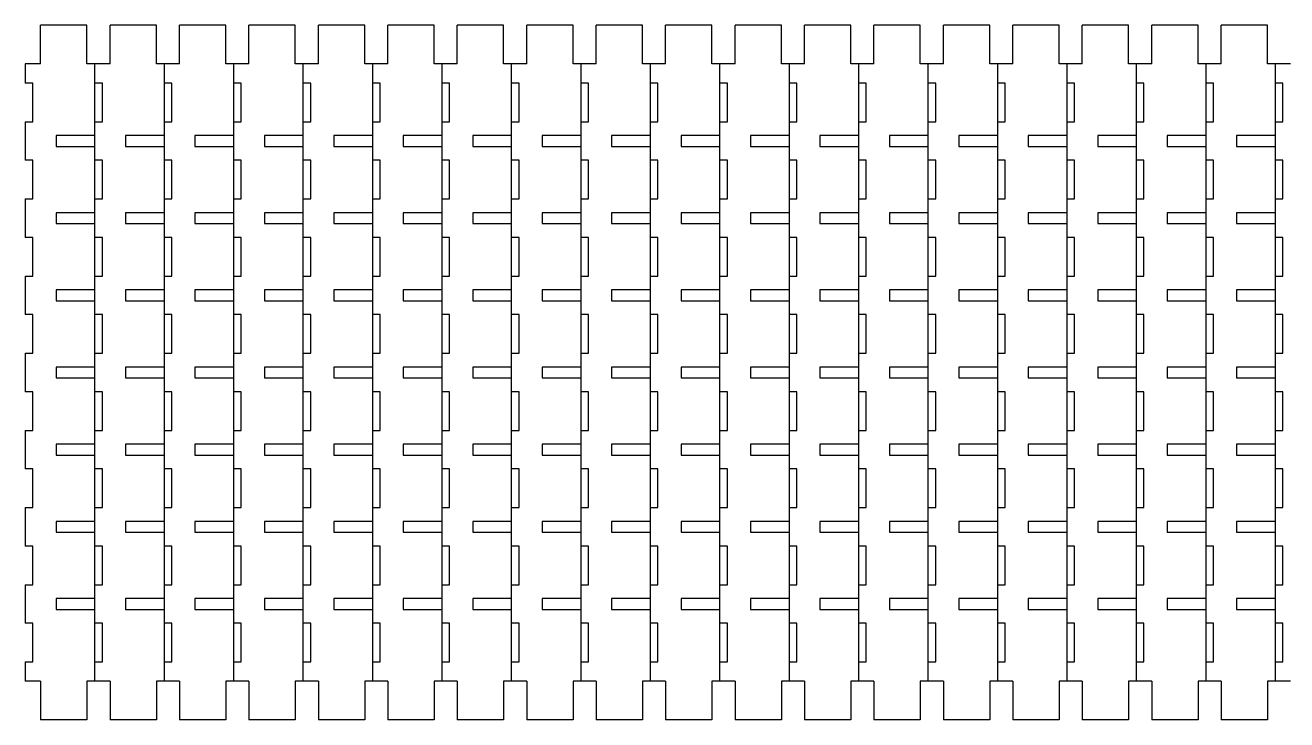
# Model space of a CAD drawing. Header units: millimetres. Extents: x 131 to 461, y 86 to 340.
# Drawn here: x 133.9 to 297.4, y 250.5 to 340.5 of the extents above; entities that cross this region are included whole.
import ezdxf

# ---------------------------------------------------------------- set-up
doc = ezdxf.new("R2010")
doc.units = ezdxf.units.MM

msp = doc.modelspace()

# ---------------------------------------------------------------- linework, layer by layer
at = {"color": 7, "linetype": 'Continuous', "lineweight": 25}
for p, q in [((135.88, 335.47), (135.88, 340.47)), ((141.88, 340.47), (135.88, 340.47)), ((141.88, 335.47), (141.88, 340.47)), ((144.88, 335.47), (144.88, 340.47)), ((150.88, 340.47), (144.88, 340.47)), ((150.88, 335.47), (150.88, 340.47)), ((153.88, 335.47), (153.88, 340.47)), ((159.88, 340.47), (153.88, 340.47)), ((159.88, 335.47), (159.88, 340.47)), ((162.88, 335.47), (162.88, 340.47)), ((168.88, 340.47), (162.88, 340.47)), ((168.88, 335.47), (168.88, 340.47)), ((171.88, 335.47), (171.88, 340.47)), ((177.88, 340.47), (171.88, 340.47)), ((177.88, 335.47), (177.88, 340.47)), ((180.88, 335.47), (180.88, 340.47)), ((186.88, 340.47), (180.88, 340.47)), ((186.88, 335.47), (186.88, 340.47)), ((189.88, 335.47), (189.88, 340.47)), ((195.88, 340.47), (189.88, 340.47)), ((195.88, 335.47), (195.88, 340.47)), ((198.88, 335.47), (198.88, 340.47)), ((204.88, 340.47), (198.88, 340.47)), ((204.88, 335.47), (204.88, 340.47)), ((207.88, 335.47), (207.88, 340.47)), ((213.88, 340.47), (207.88, 340.47)), ((213.88, 335.47), (213.88, 340.47)), ((216.88, 335.47), (216.88, 340.47)), ((222.88, 340.47), (216.88, 340.47)), ((222.88, 335.47), (222.88, 340.47)), ((225.88, 335.47), (225.88, 340.47)), ((231.88, 340.47), (225.88, 340.47)), ((231.88, 335.47), (231.88, 340.47)), ((234.88, 335.47), (234.88, 340.47)), ((240.88, 340.47), (234.88, 340.47)), ((240.88, 335.47), (240.88, 340.47)), ((243.88, 335.47), (243.88, 340.47)), ((249.88, 340.47), (243.88, 340.47)), ((249.88, 335.47), (249.88, 340.47)), ((252.88, 335.47), (252.88, 340.47)), ((258.88, 340.47), (252.88, 340.47)), ((258.88, 335.47), (258.88, 340.47)), ((261.88, 335.47), (261.88, 340.47)), ((267.88, 340.47), (261.88, 340.47)), ((267.88, 335.47), (267.88, 340.47)), ((270.88, 335.47), (270.88, 340.47)), ((276.88, 340.47), (270.88, 340.47)), ((276.88, 335.47), (276.88, 340.47)), ((279.88, 335.47), (279.88, 340.47)), ((285.88, 340.47), (279.88, 340.47)), ((285.88, 335.47), (285.88, 340.47)), ((288.88, 335.47), (288.88, 340.47)), ((294.88, 340.47), (288.88, 340.47)), ((294.88, 335.47), (294.88, 340.47)), ((135.88, 335.47), (133.88, 335.47)), ((133.88, 335.47), (133.88, 332.97)), ((142.88, 335.47), (141.88, 335.47)), ((142.88, 335.47), (142.88, 326.17)), ((144.88, 335.47), (142.88, 335.47)), ((142.88, 335.47), (142.88, 332.97)), ((151.88, 335.47), (150.88, 335.47)), ((153.88, 335.47), (151.88, 335.47)), ((151.88, 335.47), (151.88, 332.97)), ((151.88, 335.47), (151.88, 326.17)), ((160.88, 335.47), (159.88, 335.47)), ((162.88, 335.47), (160.88, 335.47)), ((160.88, 335.47), (160.88, 332.97)), ((160.88, 335.47), (160.88, 326.17)), ((169.88, 335.47), (168.88, 335.47)), ((169.88, 335.47), (169.88, 326.17)), ((171.88, 335.47), (169.88, 335.47)), ((169.88, 335.47), (169.88, 332.97)), ((178.88, 335.47), (177.88, 335.47)), ((180.88, 335.47), (178.88, 335.47)), ((178.88, 335.47), (178.88, 332.97)), ((178.88, 335.47), (178.88, 326.17)), ((187.88, 335.47), (186.88, 335.47)), ((187.88, 335.47), (187.88, 326.17)), ((189.88, 335.47), (187.88, 335.47)), ((187.88, 335.47), (187.88, 332.97)), ((196.88, 335.47), (195.88, 335.47)), ((198.88, 335.47), (196.88, 335.47)), ((196.88, 335.47), (196.88, 332.97)), ((196.88, 335.47), (196.88, 326.17)), ((205.88, 335.47), (204.88, 335.47)), ((205.88, 335.47), (205.88, 326.17)), ((207.88, 335.47), (205.88, 335.47)), ((205.88, 335.47), (205.88, 332.97)), ((214.88, 335.47), (213.88, 335.47)), ((216.88, 335.47), (214.88, 335.47)), ((214.88, 335.47), (214.88, 332.97)), ((214.88, 335.47), (214.88, 326.17)), ((223.88, 335.47), (222.88, 335.47)), ((225.88, 335.47), (223.88, 335.47)), ((223.88, 335.47), (223.88, 332.97)), ((223.88, 335.47), (223.88, 326.17)), ((232.88, 335.47), (231.88, 335.47)), ((234.88, 335.47), (232.88, 335.47)), ((232.88, 335.47), (232.88, 332.97)), ((232.88, 335.47), (232.88, 326.17)), ((241.88, 335.47), (240.88, 335.47)), ((241.88, 335.47), (241.88, 326.17)), ((243.88, 335.47), (241.88, 335.47)), ((241.88, 335.47), (241.88, 332.97)), ((250.88, 335.47), (249.88, 335.47)), ((250.88, 335.47), (250.88, 326.17)), ((252.88, 335.47), (250.88, 335.47)), ((250.88, 335.47), (250.88, 332.97)), ((259.88, 335.47), (258.88, 335.47)), ((259.88, 335.47), (259.88, 326.17)), ((261.88, 335.47), (259.88, 335.47)), ((259.88, 335.47), (259.88, 332.97)), ((268.88, 335.47), (267.88, 335.47)), ((270.88, 335.47), (268.88, 335.47)), ((268.88, 335.47), (268.88, 332.97)), ((268.88, 335.47), (268.88, 326.17)), ((277.88, 335.47), (276.88, 335.47)), ((277.88, 335.47), (277.88, 326.17)), ((279.88, 335.47), (277.88, 335.47)), ((277.88, 335.47), (277.88, 332.97)), ((286.88, 335.47), (285.88, 335.47)), ((286.88, 335.47), (286.88, 326.17)), ((288.88, 335.47), (286.88, 335.47)), ((286.88, 335.47), (286.88, 332.97)), ((295.88, 335.47), (294.88, 335.47)), ((297.88, 335.47), (295.88, 335.47)), ((295.88, 335.47), (295.88, 332.97)), ((295.88, 335.47), (295.88, 326.17)), ((134.88, 332.97), (133.88, 332.97)), ((134.88, 327.97), (134.88, 332.97)), ((143.88, 332.97), (142.88, 332.97)), ((143.88, 327.97), (143.88, 332.97)), ((152.88, 332.97), (151.88, 332.97)), ((152.88, 327.97), (152.88, 332.97)), ((161.88, 332.97), (160.88, 332.97)), ((161.88, 327.97), (161.88, 332.97)), ((170.88, 332.97), (169.88, 332.97)), ((170.88, 327.97), (170.88, 332.97)), ((179.88, 332.97), (178.88, 332.97)), ((179.88, 327.97), (179.88, 332.97)), ((188.88, 332.97), (187.88, 332.97)), ((188.88, 327.97), (188.88, 332.97)), ((197.88, 332.97), (196.88, 332.97)), ((197.88, 327.97), (197.88, 332.97)), ((206.88, 332.97), (205.88, 332.97)), ((206.88, 327.97), (206.88, 332.97)), ((215.88, 332.97), (214.88, 332.97)), ((215.88, 327.97), (215.88, 332.97)), ((224.88, 332.97), (223.88, 332.97)), ((224.88, 327.97), (224.88, 332.97)), ((233.88, 332.97), (232.88, 332.97)), ((233.88, 327.97), (233.88, 332.97)), ((242.88, 332.97), (241.88, 332.97)), ((242.88, 327.97), (242.88, 332.97)), ((251.88, 332.97), (250.88, 332.97)), ((251.88, 327.97), (251.88, 332.97)), ((260.88, 332.97), (259.88, 332.97)), ((260.88, 327.97), (260.88, 332.97)), ((269.88, 332.97), (268.88, 332.97)), ((269.88, 327.97), (269.88, 332.97)), ((278.88, 332.97), (277.88, 332.97)), ((278.88, 327.97), (278.88, 332.97)), ((287.88, 332.97), (286.88, 332.97)), ((287.88, 327.97), (287.88, 332.97)), ((296.88, 332.97), (295.88, 332.97)), ((296.88, 327.97), (296.88, 332.97)), ((133.88, 327.97), (134.88, 327.97)), ((133.88, 327.97), (133.88, 322.97)), ((142.88, 327.97), (143.88, 327.97)), ((142.88, 327.97), (142.88, 322.97)), ((151.88, 327.97), (152.88, 327.97)), ((151.88, 327.97), (151.88, 322.97)), ((160.88, 327.97), (161.88, 327.97)), ((160.88, 327.97), (160.88, 322.97)), ((169.88, 327.97), (170.88, 327.97)), ((169.88, 327.97), (169.88, 322.97)), ((178.88, 327.97), (179.88, 327.97)), ((178.88, 327.97), (178.88, 322.97)), ((187.88, 327.97), (188.88, 327.97)), ((187.88, 327.97), (187.88, 322.97)), ((196.88, 327.97), (197.88, 327.97)), ((196.88, 327.97), (196.88, 322.97)), ((205.88, 327.97), (206.88, 327.97)), ((205.88, 327.97), (205.88, 322.97)), ((214.88, 327.97), (215.88, 327.97)), ((214.88, 327.97), (214.88, 322.97)), ((223.88, 327.97), (224.88, 327.97)), ((223.88, 327.97), (223.88, 322.97)), ((232.88, 327.97), (233.88, 327.97)), ((232.88, 327.97), (232.88, 322.97)), ((241.88, 327.97), (242.88, 327.97)), ((241.88, 327.97), (241.88, 322.97)), ((250.88, 327.97), (251.88, 327.97)), ((250.88, 327.97), (250.88, 322.97)), ((259.88, 327.97), (260.88, 327.97)), ((259.88, 327.97), (259.88, 322.97)), ((268.88, 327.97), (269.88, 327.97)), ((268.88, 327.97), (268.88, 322.97)), ((277.88, 327.97), (278.88, 327.97)), ((277.88, 327.97), (277.88, 322.97)), ((286.88, 327.97), (287.88, 327.97)), ((286.88, 327.97), (286.88, 322.97)), ((295.88, 327.97), (296.88, 327.97)), ((295.88, 327.97), (295.88, 322.97)), ((142.88, 326.17), (137.88, 326.17)), ((137.88, 326.17), (137.88, 324.77)), ((151.88, 326.17), (146.88, 326.17)), ((146.88, 326.17), (146.88, 324.77)), ((160.88, 326.17), (155.88, 326.17)), ((155.88, 326.17), (155.88, 324.77)), ((169.88, 326.17), (164.88, 326.17)), ((164.88, 326.17), (164.88, 324.77)), ((178.88, 326.17), (173.88, 326.17)), ((173.88, 326.17), (173.88, 324.77)), ((187.88, 326.17), (182.88, 326.17)), ((182.88, 326.17), (182.88, 324.77)), ((196.88, 326.17), (191.88, 326.17)), ((191.88, 326.17), (191.88, 324.77)), ((205.88, 326.17), (200.88, 326.17)), ((200.88, 326.17), (200.88, 324.77)), ((214.88, 326.17), (209.88, 326.17)), ((209.88, 326.17), (209.88, 324.77)), ((223.88, 326.17), (218.88, 326.17)), ((218.88, 326.17), (218.88, 324.77)), ((232.88, 326.17), (227.88, 326.17)), ((227.88, 326.17), (227.88, 324.77)), ((241.88, 326.17), (236.88, 326.17)), ((236.88, 326.17), (236.88, 324.77)), ((250.88, 326.17), (245.88, 326.17)), ((245.88, 326.17), (245.88, 324.77)), ((259.88, 326.17), (254.88, 326.17)), ((254.88, 326.17), (254.88, 324.77)), ((268.88, 326.17), (263.88, 326.17)), ((263.88, 326.17), (263.88, 324.77)), ((277.88, 326.17), (272.88, 326.17)), ((272.88, 326.17), (272.88, 324.77)), ((286.88, 326.17), (281.88, 326.17)), ((281.88, 326.17), (281.88, 324.77)), ((295.88, 326.17), (290.88, 326.17)), ((290.88, 326.17), (290.88, 324.77)), ((137.88, 324.77), (142.88, 324.77)), ((142.88, 324.77), (142.88, 316.17)), ((146.88, 324.77), (151.88, 324.77)), ((151.88, 324.77), (151.88, 316.17)), ((155.88, 324.77), (160.88, 324.77)), ((160.88, 324.77), (160.88, 316.17)), ((164.88, 324.77), (169.88, 324.77)), ((169.88, 324.77), (169.88, 316.17)), ((173.88, 324.77), (178.88, 324.77)), ((178.88, 324.77), (178.88, 316.17)), ((182.88, 324.77), (187.88, 324.77)), ((187.88, 324.77), (187.88, 316.17)), ((191.88, 324.77), (196.88, 324.77)), ((196.88, 324.77), (196.88, 316.17)), ((200.88, 324.77), (205.88, 324.77)), ((205.88, 324.77), (205.88, 316.17)), ((209.88, 324.77), (214.88, 324.77)), ((214.88, 324.77), (214.88, 316.17)), ((218.88, 324.77), (223.88, 324.77)), ((223.88, 324.77), (223.88, 316.17)), ((227.88, 324.77), (232.88, 324.77)), ((232.88, 324.77), (232.88, 316.17)), ((236.88, 324.77), (241.88, 324.77)), ((241.88, 324.77), (241.88, 316.17)), ((245.88, 324.77), (250.88, 324.77)), ((250.88, 324.77), (250.88, 316.17)), ((254.88, 324.77), (259.88, 324.77)), ((259.88, 324.77), (259.88, 316.17)), ((263.88, 324.77), (268.88, 324.77)), ((268.88, 324.77), (268.88, 316.17)), ((272.88, 324.77), (277.88, 324.77)), ((277.88, 324.77), (277.88, 316.17)), ((281.88, 324.77), (286.88, 324.77)), ((286.88, 324.77), (286.88, 316.17)), ((290.88, 324.77), (295.88, 324.77)), ((295.88, 324.77), (295.88, 316.17)), ((134.88, 322.97), (133.88, 322.97)), ((134.88, 317.97), (134.88, 322.97)), ((143.88, 322.97), (142.88, 322.97)), ((143.88, 317.97), (143.88, 322.97)), ((152.88, 322.97), (151.88, 322.97)), ((152.88, 317.97), (152.88, 322.97)), ((161.88, 322.97), (160.88, 322.97)), ((161.88, 317.97), (161.88, 322.97)), ((170.88, 322.97), (169.88, 322.97)), ((170.88, 317.97), (170.88, 322.97)), ((179.88, 322.97), (178.88, 322.97)), ((179.88, 317.97), (179.88, 322.97)), ((188.88, 322.97), (187.88, 322.97)), ((188.88, 317.97), (188.88, 322.97)), ((197.88, 322.97), (196.88, 322.97)), ((197.88, 317.97), (197.88, 322.97)), ((206.88, 322.97), (205.88, 322.97)), ((206.88, 317.97), (206.88, 322.97)), ((215.88, 322.97), (214.88, 322.97)), ((215.88, 317.97), (215.88, 322.97)), ((224.88, 322.97), (223.88, 322.97)), ((224.88, 317.97), (224.88, 322.97)), ((233.88, 322.97), (232.88, 322.97)), ((233.88, 317.97), (233.88, 322.97)), ((242.88, 322.97), (241.88, 322.97)), ((242.88, 317.97), (242.88, 322.97)), ((251.88, 322.97), (250.88, 322.97)), ((251.88, 317.97), (251.88, 322.97)), ((260.88, 322.97), (259.88, 322.97)), ((260.88, 317.97), (260.88, 322.97)), ((269.88, 322.97), (268.88, 322.97)), ((269.88, 317.97), (269.88, 322.97)), ((278.88, 322.97), (277.88, 322.97)), ((278.88, 317.97), (278.88, 322.97)), ((287.88, 322.97), (286.88, 322.97)), ((287.88, 317.97), (287.88, 322.97)), ((296.88, 322.97), (295.88, 322.97)), ((296.88, 317.97), (296.88, 322.97)), ((133.88, 317.97), (134.88, 317.97)), ((133.88, 317.97), (133.88, 312.97)), ((142.88, 317.97), (143.88, 317.97)), ((142.88, 317.97), (142.88, 312.97)), ((151.88, 317.97), (152.88, 317.97)), ((151.88, 317.97), (151.88, 312.97)), ((160.88, 317.97), (161.88, 317.97)), ((160.88, 317.97), (160.88, 312.97)), ((169.88, 317.97), (170.88, 317.97)), ((169.88, 317.97), (169.88, 312.97)), ((178.88, 317.97), (179.88, 317.97)), ((178.88, 317.97), (178.88, 312.97)), ((187.88, 317.97), (188.88, 317.97)), ((187.88, 317.97), (187.88, 312.97)), ((196.88, 317.97), (197.88, 317.97)), ((196.88, 317.97), (196.88, 312.97)), ((205.88, 317.97), (206.88, 317.97)), ((205.88, 317.97), (205.88, 312.97)), ((214.88, 317.97), (215.88, 317.97)), ((214.88, 317.97), (214.88, 312.97)), ((223.88, 317.97), (224.88, 317.97)), ((223.88, 317.97), (223.88, 312.97)), ((232.88, 317.97), (233.88, 317.97)), ((232.88, 317.97), (232.88, 312.97)), ((241.88, 317.97), (242.88, 317.97)), ((241.88, 317.97), (241.88, 312.97)), ((250.88, 317.97), (251.88, 317.97)), ((250.88, 317.97), (250.88, 312.97)), ((259.88, 317.97), (260.88, 317.97)), ((259.88, 317.97), (259.88, 312.97)), ((268.88, 317.97), (269.88, 317.97)), ((268.88, 317.97), (268.88, 312.97)), ((277.88, 317.97), (278.88, 317.97)), ((277.88, 317.97), (277.88, 312.97)), ((286.88, 317.97), (287.88, 317.97)), ((286.88, 317.97), (286.88, 312.97)), ((295.88, 317.97), (296.88, 317.97)), ((295.88, 317.97), (295.88, 312.97)), ((142.88, 316.17), (137.88, 316.17)), ((137.88, 316.17), (137.88, 314.77)), ((151.88, 316.17), (146.88, 316.17)), ((146.88, 316.17), (146.88, 314.77)), ((160.88, 316.17), (155.88, 316.17)), ((155.88, 316.17), (155.88, 314.77)), ((169.88, 316.17), (164.88, 316.17)), ((164.88, 316.17), (164.88, 314.77)), ((178.88, 316.17), (173.88, 316.17)), ((173.88, 316.17), (173.88, 314.77)), ((187.88, 316.17), (182.88, 316.17)), ((182.88, 316.17), (182.88, 314.77)), ((196.88, 316.17), (191.88, 316.17)), ((191.88, 316.17), (191.88, 314.77)), ((205.88, 316.17), (200.88, 316.17)), ((200.88, 316.17), (200.88, 314.77)), ((214.88, 316.17), (209.88, 316.17)), ((209.88, 316.17), (209.88, 314.77)), ((223.88, 316.17), (218.88, 316.17)), ((218.88, 316.17), (218.88, 314.77)), ((232.88, 316.17), (227.88, 316.17)), ((227.88, 316.17), (227.88, 314.77)), ((241.88, 316.17), (236.88, 316.17)), ((236.88, 316.17), (236.88, 314.77)), ((250.88, 316.17), (245.88, 316.17)), ((245.88, 316.17), (245.88, 314.77)), ((259.88, 316.17), (254.88, 316.17)), ((254.88, 316.17), (254.88, 314.77)), ((268.88, 316.17), (263.88, 316.17)), ((263.88, 316.17), (263.88, 314.77)), ((277.88, 316.17), (272.88, 316.17)), ((272.88, 316.17), (272.88, 314.77)), ((286.88, 316.17), (281.88, 316.17)), ((281.88, 316.17), (281.88, 314.77)), ((295.88, 316.17), (290.88, 316.17)), ((290.88, 316.17), (290.88, 314.77)), ((137.88, 314.77), (142.88, 314.77)), ((142.88, 314.77), (142.88, 306.17)), ((146.88, 314.77), (151.88, 314.77)), ((151.88, 314.77), (151.88, 306.17)), ((155.88, 314.77), (160.88, 314.77)), ((160.88, 314.77), (160.88, 306.17)), ((164.88, 314.77), (169.88, 314.77)), ((169.88, 314.77), (169.88, 306.17)), ((173.88, 314.77), (178.88, 314.77)), ((178.88, 314.77), (178.88, 306.17)), ((182.88, 314.77), (187.88, 314.77)), ((187.88, 314.77), (187.88, 306.17)), ((191.88, 314.77), (196.88, 314.77)), ((196.88, 314.77), (196.88, 306.17)), ((200.88, 314.77), (205.88, 314.77)), ((205.88, 314.77), (205.88, 306.17)), ((209.88, 314.77), (214.88, 314.77)), ((214.88, 314.77), (214.88, 306.17)), ((218.88, 314.77), (223.88, 314.77)), ((223.88, 314.77), (223.88, 306.17)), ((227.88, 314.77), (232.88, 314.77)), ((232.88, 314.77), (232.88, 306.17)), ((236.88, 314.77), (241.88, 314.77)), ((241.88, 314.77), (241.88, 306.17)), ((245.88, 314.77), (250.88, 314.77)), ((250.88, 314.77), (250.88, 306.17)), ((254.88, 314.77), (259.88, 314.77)), ((259.88, 314.77), (259.88, 306.17)), ((263.88, 314.77), (268.88, 314.77)), ((268.88, 314.77), (268.88, 306.17)), ((272.88, 314.77), (277.88, 314.77)), ((277.88, 314.77), (277.88, 306.17)), ((281.88, 314.77), (286.88, 314.77)), ((286.88, 314.77), (286.88, 306.17)), ((290.88, 314.77), (295.88, 314.77)), ((295.88, 314.77), (295.88, 306.17)), ((134.88, 312.97), (133.88, 312.97)), ((134.88, 307.97), (134.88, 312.97)), ((143.88, 312.97), (142.88, 312.97)), ((143.88, 307.97), (143.88, 312.97)), ((152.88, 312.97), (151.88, 312.97)), ((152.88, 307.97), (152.88, 312.97)), ((161.88, 312.97), (160.88, 312.97)), ((161.88, 307.97), (161.88, 312.97)), ((170.88, 312.97), (169.88, 312.97)), ((170.88, 307.97), (170.88, 312.97)), ((179.88, 312.97), (178.88, 312.97)), ((179.88, 307.97), (179.88, 312.97)), ((188.88, 312.97), (187.88, 312.97)), ((188.88, 307.97), (188.88, 312.97)), ((197.88, 312.97), (196.88, 312.97)), ((197.88, 307.97), (197.88, 312.97)), ((206.88, 312.97), (205.88, 312.97)), ((206.88, 307.97), (206.88, 312.97)), ((215.88, 312.97), (214.88, 312.97)), ((215.88, 307.97), (215.88, 312.97)), ((224.88, 312.97), (223.88, 312.97)), ((224.88, 307.97), (224.88, 312.97)), ((233.88, 312.97), (232.88, 312.97)), ((233.88, 307.97), (233.88, 312.97)), ((242.88, 312.97), (241.88, 312.97)), ((242.88, 307.97), (242.88, 312.97)), ((251.88, 312.97), (250.88, 312.97)), ((251.88, 307.97), (251.88, 312.97)), ((260.88, 312.97), (259.88, 312.97)), ((260.88, 307.97), (260.88, 312.97)), ((269.88, 312.97), (268.88, 312.97)), ((269.88, 307.97), (269.88, 312.97)), ((278.88, 312.97), (277.88, 312.97)), ((278.88, 307.97), (278.88, 312.97)), ((287.88, 312.97), (286.88, 312.97)), ((287.88, 307.97), (287.88, 312.97)), ((296.88, 312.97), (295.88, 312.97)), ((296.88, 307.97), (296.88, 312.97)), ((133.88, 307.97), (134.88, 307.97)), ((133.88, 307.97), (133.88, 302.97)), ((142.88, 307.97), (143.88, 307.97)), ((142.88, 307.97), (142.88, 302.97)), ((151.88, 307.97), (152.88, 307.97)), ((151.88, 307.97), (151.88, 302.97)), ((160.88, 307.97), (161.88, 307.97)), ((160.88, 307.97), (160.88, 302.97)), ((169.88, 307.97), (170.88, 307.97)), ((169.88, 307.97), (169.88, 302.97)), ((178.88, 307.97), (179.88, 307.97)), ((178.88, 307.97), (178.88, 302.97)), ((187.88, 307.97), (188.88, 307.97)), ((187.88, 307.97), (187.88, 302.97)), ((196.88, 307.97), (197.88, 307.97)), ((196.88, 307.97), (196.88, 302.97)), ((205.88, 307.97), (206.88, 307.97)), ((205.88, 307.97), (205.88, 302.97)), ((214.88, 307.97), (215.88, 307.97)), ((214.88, 307.97), (214.88, 302.97)), ((223.88, 307.97), (224.88, 307.97)), ((223.88, 307.97), (223.88, 302.97)), ((232.88, 307.97), (233.88, 307.97)), ((232.88, 307.97), (232.88, 302.97)), ((241.88, 307.97), (242.88, 307.97)), ((241.88, 307.97), (241.88, 302.97)), ((250.88, 307.97), (250.88, 302.97)), ((250.88, 307.97), (251.88, 307.97)), ((259.88, 307.97), (259.88, 302.97)), ((259.88, 307.97), (260.88, 307.97)), ((268.88, 307.97), (269.88, 307.97)), ((268.88, 307.97), (268.88, 302.97)), ((277.88, 307.97), (278.88, 307.97)), ((277.88, 307.97), (277.88, 302.97)), ((286.88, 307.97), (286.88, 302.97)), ((286.88, 307.97), (287.88, 307.97)), ((295.88, 307.97), (296.88, 307.97)), ((295.88, 307.97), (295.88, 302.97)), ((142.88, 306.17), (137.88, 306.17)), ((137.88, 306.17), (137.88, 304.77)), ((151.88, 306.17), (146.88, 306.17)), ((146.88, 306.17), (146.88, 304.77)), ((160.88, 306.17), (155.88, 306.17)), ((155.88, 306.17), (155.88, 304.77)), ((169.88, 306.17), (164.88, 306.17)), ((164.88, 306.17), (164.88, 304.77)), ((178.88, 306.17), (173.88, 306.17)), ((173.88, 306.17), (173.88, 304.77)), ((187.88, 306.17), (182.88, 306.17)), ((182.88, 306.17), (182.88, 304.77)), ((196.88, 306.17), (191.88, 306.17)), ((191.88, 306.17), (191.88, 304.77)), ((205.88, 306.17), (200.88, 306.17)), ((200.88, 306.17), (200.88, 304.77)), ((214.88, 306.17), (209.88, 306.17)), ((209.88, 306.17), (209.88, 304.77)), ((223.88, 306.17), (218.88, 306.17)), ((218.88, 306.17), (218.88, 304.77)), ((232.88, 306.17), (227.88, 306.17)), ((227.88, 306.17), (227.88, 304.77)), ((241.88, 306.17), (236.88, 306.17)), ((236.88, 306.17), (236.88, 304.77)), ((250.88, 306.17), (245.88, 306.17)), ((245.88, 306.17), (245.88, 304.77)), ((259.88, 306.17), (254.88, 306.17)), ((254.88, 306.17), (254.88, 304.77)), ((268.88, 306.17), (263.88, 306.17)), ((263.88, 306.17), (263.88, 304.77)), ((277.88, 306.17), (272.88, 306.17)), ((272.88, 306.17), (272.88, 304.77)), ((286.88, 306.17), (281.88, 306.17)), ((281.88, 306.17), (281.88, 304.77)), ((295.88, 306.17), (290.88, 306.17)), ((290.88, 306.17), (290.88, 304.77)), ((137.88, 304.77), (142.88, 304.77)), ((142.88, 304.77), (142.88, 296.17)), ((146.88, 304.77), (151.88, 304.77)), ((151.88, 304.77), (151.88, 296.17)), ((155.88, 304.77), (160.88, 304.77)), ((160.88, 304.77), (160.88, 296.17)), ((164.88, 304.77), (169.88, 304.77)), ((169.88, 304.77), (169.88, 296.17)), ((173.88, 304.77), (178.88, 304.77)), ((178.88, 304.77), (178.88, 296.17)), ((182.88, 304.77), (187.88, 304.77)), ((187.88, 304.77), (187.88, 296.17)), ((191.88, 304.77), (196.88, 304.77)), ((196.88, 304.77), (196.88, 296.17)), ((200.88, 304.77), (205.88, 304.77)), ((205.88, 304.77), (205.88, 296.17)), ((209.88, 304.77), (214.88, 304.77)), ((214.88, 304.77), (214.88, 296.17)), ((218.88, 304.77), (223.88, 304.77)), ((223.88, 304.77), (223.88, 296.17)), ((227.88, 304.77), (232.88, 304.77)), ((232.88, 304.77), (232.88, 296.17)), ((236.88, 304.77), (241.88, 304.77)), ((241.88, 304.77), (241.88, 296.17)), ((245.88, 304.77), (250.88, 304.77)), ((250.88, 304.77), (250.88, 296.17)), ((254.88, 304.77), (259.88, 304.77)), ((259.88, 304.77), (259.88, 296.17)), ((263.88, 304.77), (268.88, 304.77)), ((268.88, 304.77), (268.88, 296.17)), ((272.88, 304.77), (277.88, 304.77)), ((277.88, 304.77), (277.88, 296.17)), ((281.88, 304.77), (286.88, 304.77)), ((286.88, 304.77), (286.88, 296.17)), ((290.88, 304.77), (295.88, 304.77)), ((295.88, 304.77), (295.88, 296.17)), ((134.88, 302.97), (133.88, 302.97)), ((134.88, 297.97), (134.88, 302.97)), ((143.88, 302.97), (142.88, 302.97)), ((143.88, 297.97), (143.88, 302.97)), ((152.88, 302.97), (151.88, 302.97)), ((152.88, 297.97), (152.88, 302.97)), ((161.88, 302.97), (160.88, 302.97)), ((161.88, 297.97), (161.88, 302.97)), ((170.88, 302.97), (169.88, 302.97)), ((170.88, 297.97), (170.88, 302.97)), ((179.88, 302.97), (178.88, 302.97)), ((179.88, 297.97), (179.88, 302.97)), ((188.88, 302.97), (187.88, 302.97)), ((188.88, 297.97), (188.88, 302.97)), ((197.88, 302.97), (196.88, 302.97)), ((197.88, 297.97), (197.88, 302.97)), ((206.88, 302.97), (205.88, 302.97)), ((206.88, 297.97), (206.88, 302.97)), ((215.88, 302.97), (214.88, 302.97)), ((215.88, 297.97), (215.88, 302.97)), ((224.88, 302.97), (223.88, 302.97)), ((224.88, 297.97), (224.88, 302.97)), ((233.88, 302.97), (232.88, 302.97)), ((233.88, 297.97), (233.88, 302.97)), ((242.88, 302.97), (241.88, 302.97)), ((242.88, 297.97), (242.88, 302.97)), ((251.88, 302.97), (250.88, 302.97)), ((251.88, 297.97), (251.88, 302.97)), ((260.88, 302.97), (259.88, 302.97)), ((260.88, 297.97), (260.88, 302.97)), ((269.88, 302.97), (268.88, 302.97)), ((269.88, 297.97), (269.88, 302.97)), ((278.88, 302.97), (277.88, 302.97)), ((278.88, 297.97), (278.88, 302.97)), ((287.88, 302.97), (286.88, 302.97)), ((287.88, 297.97), (287.88, 302.97)), ((296.88, 302.97), (295.88, 302.97)), ((296.88, 297.97), (296.88, 302.97)), ((133.88, 297.97), (134.88, 297.97)), ((133.88, 297.97), (133.88, 292.97)), ((142.88, 297.97), (143.88, 297.97)), ((142.88, 297.97), (142.88, 292.97)), ((151.88, 297.97), (152.88, 297.97)), ((151.88, 297.97), (151.88, 292.97)), ((160.88, 297.97), (161.88, 297.97)), ((160.88, 297.97), (160.88, 292.97)), ((169.88, 297.97), (170.88, 297.97)), ((169.88, 297.97), (169.88, 292.97)), ((178.88, 297.97), (179.88, 297.97)), ((178.88, 297.97), (178.88, 292.97)), ((187.88, 297.97), (188.88, 297.97)), ((187.88, 297.97), (187.88, 292.97)), ((196.88, 297.97), (197.88, 297.97)), ((196.88, 297.97), (196.88, 292.97)), ((205.88, 297.97), (206.88, 297.97)), ((205.88, 297.97), (205.88, 292.97)), ((214.88, 297.97), (215.88, 297.97)), ((214.88, 297.97), (214.88, 292.97)), ((223.88, 297.97), (224.88, 297.97)), ((223.88, 297.97), (223.88, 292.97)), ((232.88, 297.97), (233.88, 297.97)), ((232.88, 297.97), (232.88, 292.97)), ((241.88, 297.97), (242.88, 297.97)), ((241.88, 297.97), (241.88, 292.97)), ((250.88, 297.97), (251.88, 297.97)), ((250.88, 297.97), (250.88, 292.97)), ((259.88, 297.97), (260.88, 297.97)), ((259.88, 297.97), (259.88, 292.97)), ((268.88, 297.97), (269.88, 297.97)), ((268.88, 297.97), (268.88, 292.97)), ((277.88, 297.97), (278.88, 297.97)), ((277.88, 297.97), (277.88, 292.97)), ((286.88, 297.97), (287.88, 297.97)), ((286.88, 297.97), (286.88, 292.97)), ((295.88, 297.97), (296.88, 297.97)), ((295.88, 297.97), (295.88, 292.97)), ((142.88, 296.17), (137.88, 296.17)), ((137.88, 296.17), (137.88, 294.77)), ((151.88, 296.17), (146.88, 296.17)), ((146.88, 296.17), (146.88, 294.77)), ((160.88, 296.17), (155.88, 296.17)), ((155.88, 296.17), (155.88, 294.77)), ((169.88, 296.17), (164.88, 296.17)), ((164.88, 296.17), (164.88, 294.77)), ((178.88, 296.17), (173.88, 296.17)), ((173.88, 296.17), (173.88, 294.77)), ((187.88, 296.17), (182.88, 296.17)), ((182.88, 296.17), (182.88, 294.77)), ((196.88, 296.17), (191.88, 296.17)), ((191.88, 296.17), (191.88, 294.77)), ((205.88, 296.17), (200.88, 296.17)), ((200.88, 296.17), (200.88, 294.77)), ((214.88, 296.17), (209.88, 296.17)), ((209.88, 296.17), (209.88, 294.77)), ((223.88, 296.17), (218.88, 296.17)), ((218.88, 296.17), (218.88, 294.77)), ((232.88, 296.17), (227.88, 296.17)), ((227.88, 296.17), (227.88, 294.77)), ((241.88, 296.17), (236.88, 296.17)), ((236.88, 296.17), (236.88, 294.77)), ((250.88, 296.17), (245.88, 296.17)), ((245.88, 296.17), (245.88, 294.77)), ((259.88, 296.17), (254.88, 296.17)), ((254.88, 296.17), (254.88, 294.77)), ((268.88, 296.17), (263.88, 296.17)), ((263.88, 296.17), (263.88, 294.77)), ((277.88, 296.17), (272.88, 296.17)), ((272.88, 296.17), (272.88, 294.77)), ((286.88, 296.17), (281.88, 296.17)), ((281.88, 296.17), (281.88, 294.77)), ((295.88, 296.17), (290.88, 296.17)), ((290.88, 296.17), (290.88, 294.77)), ((137.88, 294.77), (142.88, 294.77)), ((142.88, 294.77), (142.88, 286.17)), ((146.88, 294.77), (151.88, 294.77)), ((151.88, 294.77), (151.88, 286.17)), ((155.88, 294.77), (160.88, 294.77)), ((160.88, 294.77), (160.88, 286.17)), ((164.88, 294.77), (169.88, 294.77)), ((169.88, 294.77), (169.88, 286.17)), ((173.88, 294.77), (178.88, 294.77)), ((178.88, 294.77), (178.88, 286.17)), ((182.88, 294.77), (187.88, 294.77)), ((187.88, 294.77), (187.88, 286.17)), ((191.88, 294.77), (196.88, 294.77)), ((196.88, 294.77), (196.88, 286.17)), ((200.88, 294.77), (205.88, 294.77)), ((205.88, 294.77), (205.88, 286.17)), ((209.88, 294.77), (214.88, 294.77)), ((214.88, 294.77), (214.88, 286.17)), ((218.88, 294.77), (223.88, 294.77)), ((223.88, 294.77), (223.88, 286.17)), ((227.88, 294.77), (232.88, 294.77)), ((232.88, 294.77), (232.88, 286.17)), ((236.88, 294.77), (241.88, 294.77)), ((241.88, 294.77), (241.88, 286.17)), ((245.88, 294.77), (250.88, 294.77)), ((250.88, 294.77), (250.88, 286.17)), ((254.88, 294.77), (259.88, 294.77)), ((259.88, 294.77), (259.88, 286.17)), ((263.88, 294.77), (268.88, 294.77)), ((268.88, 294.77), (268.88, 286.17)), ((272.88, 294.77), (277.88, 294.77)), ((277.88, 294.77), (277.88, 286.17)), ((281.88, 294.77), (286.88, 294.77)), ((286.88, 294.77), (286.88, 286.17)), ((290.88, 294.77), (295.88, 294.77)), ((295.88, 294.77), (295.88, 286.17)), ((134.88, 292.97), (133.88, 292.97)), ((134.88, 287.97), (134.88, 292.97)), ((143.88, 292.97), (142.88, 292.97)), ((143.88, 287.97), (143.88, 292.97)), ((152.88, 292.97), (151.88, 292.97)), ((152.88, 287.97), (152.88, 292.97)), ((161.88, 292.97), (160.88, 292.97)), ((161.88, 287.97), (161.88, 292.97)), ((170.88, 292.97), (169.88, 292.97)), ((170.88, 287.97), (170.88, 292.97)), ((179.88, 292.97), (178.88, 292.97)), ((179.88, 287.97), (179.88, 292.97)), ((188.88, 292.97), (187.88, 292.97)), ((188.88, 287.97), (188.88, 292.97)), ((197.88, 292.97), (196.88, 292.97)), ((197.88, 287.97), (197.88, 292.97)), ((206.88, 292.97), (205.88, 292.97)), ((206.88, 287.97), (206.88, 292.97)), ((215.88, 292.97), (214.88, 292.97)), ((215.88, 287.97), (215.88, 292.97)), ((224.88, 292.97), (223.88, 292.97)), ((224.88, 287.97), (224.88, 292.97)), ((233.88, 292.97), (232.88, 292.97)), ((233.88, 287.97), (233.88, 292.97)), ((242.88, 292.97), (241.88, 292.97)), ((242.88, 287.97), (242.88, 292.97)), ((251.88, 292.97), (250.88, 292.97)), ((251.88, 287.97), (251.88, 292.97)), ((260.88, 292.97), (259.88, 292.97)), ((260.88, 287.97), (260.88, 292.97)), ((269.88, 292.97), (268.88, 292.97)), ((269.88, 287.97), (269.88, 292.97)), ((278.88, 292.97), (277.88, 292.97)), ((278.88, 287.97), (278.88, 292.97)), ((287.88, 292.97), (286.88, 292.97)), ((287.88, 287.97), (287.88, 292.97)), ((296.88, 292.97), (295.88, 292.97)), ((296.88, 287.97), (296.88, 292.97)), ((133.88, 287.97), (134.88, 287.97)), ((133.88, 287.97), (133.88, 282.97)), ((142.88, 287.97), (143.88, 287.97)), ((142.88, 287.97), (142.88, 282.97)), ((151.88, 287.97), (152.88, 287.97)), ((151.88, 287.97), (151.88, 282.97)), ((160.88, 287.97), (161.88, 287.97)), ((160.88, 287.97), (160.88, 282.97)), ((169.88, 287.97), (170.88, 287.97)), ((169.88, 287.97), (169.88, 282.97)), ((178.88, 287.97), (179.88, 287.97)), ((178.88, 287.97), (178.88, 282.97)), ((187.88, 287.97), (188.88, 287.97)), ((187.88, 287.97), (187.88, 282.97)), ((196.88, 287.97), (197.88, 287.97)), ((196.88, 287.97), (196.88, 282.97)), ((205.88, 287.97), (206.88, 287.97)), ((205.88, 287.97), (205.88, 282.97)), ((214.88, 287.97), (215.88, 287.97)), ((214.88, 287.97), (214.88, 282.97)), ((223.88, 287.97), (224.88, 287.97)), ((223.88, 287.97), (223.88, 282.97)), ((232.88, 287.97), (233.88, 287.97)), ((232.88, 287.97), (232.88, 282.97)), ((241.88, 287.97), (242.88, 287.97)), ((241.88, 287.97), (241.88, 282.97)), ((250.88, 287.97), (251.88, 287.97)), ((250.88, 287.97), (250.88, 282.97)), ((259.88, 287.97), (260.88, 287.97)), ((259.88, 287.97), (259.88, 282.97)), ((268.88, 287.97), (269.88, 287.97)), ((268.88, 287.97), (268.88, 282.97)), ((277.88, 287.97), (278.88, 287.97)), ((277.88, 287.97), (277.88, 282.97)), ((286.88, 287.97), (287.88, 287.97)), ((286.88, 287.97), (286.88, 282.97)), ((295.88, 287.97), (296.88, 287.97)), ((295.88, 287.97), (295.88, 282.97)), ((142.88, 286.17), (137.88, 286.17)), ((137.88, 286.17), (137.88, 284.77)), ((151.88, 286.17), (146.88, 286.17)), ((146.88, 286.17), (146.88, 284.77)), ((160.88, 286.17), (155.88, 286.17)), ((155.88, 286.17), (155.88, 284.77)), ((169.88, 286.17), (164.88, 286.17)), ((164.88, 286.17), (164.88, 284.77)), ((178.88, 286.17), (173.88, 286.17)), ((173.88, 286.17), (173.88, 284.77)), ((187.88, 286.17), (182.88, 286.17)), ((182.88, 286.17), (182.88, 284.77)), ((196.88, 286.17), (191.88, 286.17)), ((191.88, 286.17), (191.88, 284.77)), ((205.88, 286.17), (200.88, 286.17)), ((200.88, 286.17), (200.88, 284.77)), ((214.88, 286.17), (209.88, 286.17)), ((209.88, 286.17), (209.88, 284.77)), ((223.88, 286.17), (218.88, 286.17)), ((218.88, 286.17), (218.88, 284.77)), ((232.88, 286.17), (227.88, 286.17)), ((227.88, 286.17), (227.88, 284.77)), ((241.88, 286.17), (236.88, 286.17)), ((236.88, 286.17), (236.88, 284.77)), ((250.88, 286.17), (245.88, 286.17)), ((245.88, 286.17), (245.88, 284.77)), ((259.88, 286.17), (254.88, 286.17)), ((254.88, 286.17), (254.88, 284.77)), ((268.88, 286.17), (263.88, 286.17)), ((263.88, 286.17), (263.88, 284.77)), ((277.88, 286.17), (272.88, 286.17)), ((272.88, 286.17), (272.88, 284.77)), ((286.88, 286.17), (281.88, 286.17)), ((281.88, 286.17), (281.88, 284.77)), ((295.88, 286.17), (290.88, 286.17)), ((290.88, 286.17), (290.88, 284.77)), ((137.88, 284.77), (142.88, 284.77)), ((142.88, 284.77), (142.88, 276.17)), ((146.88, 284.77), (151.88, 284.77)), ((151.88, 284.77), (151.88, 276.17)), ((155.88, 284.77), (160.88, 284.77)), ((160.88, 284.77), (160.88, 276.17)), ((164.88, 284.77), (169.88, 284.77)), ((169.88, 284.77), (169.88, 276.17)), ((173.88, 284.77), (178.88, 284.77)), ((178.88, 284.77), (178.88, 276.17)), ((182.88, 284.77), (187.88, 284.77)), ((187.88, 284.77), (187.88, 276.17)), ((191.88, 284.77), (196.88, 284.77)), ((196.88, 284.77), (196.88, 276.17)), ((200.88, 284.77), (205.88, 284.77)), ((205.88, 284.77), (205.88, 276.17)), ((209.88, 284.77), (214.88, 284.77)), ((214.88, 284.77), (214.88, 276.17)), ((218.88, 284.77), (223.88, 284.77)), ((223.88, 284.77), (223.88, 276.17)), ((227.88, 284.77), (232.88, 284.77)), ((232.88, 284.77), (232.88, 276.17)), ((236.88, 284.77), (241.88, 284.77)), ((241.88, 284.77), (241.88, 276.17)), ((245.88, 284.77), (250.88, 284.77)), ((250.88, 284.77), (250.88, 276.17)), ((254.88, 284.77), (259.88, 284.77)), ((259.88, 284.77), (259.88, 276.17)), ((263.88, 284.77), (268.88, 284.77)), ((268.88, 284.77), (268.88, 276.17)), ((272.88, 284.77), (277.88, 284.77)), ((277.88, 284.77), (277.88, 276.17)), ((281.88, 284.77), (286.88, 284.77)), ((286.88, 284.77), (286.88, 276.17)), ((290.88, 284.77), (295.88, 284.77)), ((295.88, 284.77), (295.88, 276.17)), ((134.88, 282.97), (133.88, 282.97)), ((134.88, 277.97), (134.88, 282.97)), ((143.88, 282.97), (142.88, 282.97)), ((143.88, 277.97), (143.88, 282.97)), ((152.88, 282.97), (151.88, 282.97)), ((152.88, 277.97), (152.88, 282.97)), ((161.88, 282.97), (160.88, 282.97)), ((161.88, 277.97), (161.88, 282.97)), ((170.88, 282.97), (169.88, 282.97)), ((170.88, 277.97), (170.88, 282.97)), ((179.88, 282.97), (178.88, 282.97)), ((179.88, 277.97), (179.88, 282.97)), ((188.88, 282.97), (187.88, 282.97)), ((188.88, 277.97), (188.88, 282.97)), ((197.88, 282.97), (196.88, 282.97)), ((197.88, 277.97), (197.88, 282.97)), ((206.88, 282.97), (205.88, 282.97)), ((206.88, 277.97), (206.88, 282.97)), ((215.88, 282.97), (214.88, 282.97)), ((215.88, 277.97), (215.88, 282.97)), ((224.88, 282.97), (223.88, 282.97)), ((224.88, 277.97), (224.88, 282.97)), ((233.88, 282.97), (232.88, 282.97)), ((233.88, 277.97), (233.88, 282.97)), ((242.88, 282.97), (241.88, 282.97)), ((242.88, 277.97), (242.88, 282.97)), ((251.88, 282.97), (250.88, 282.97)), ((251.88, 277.97), (251.88, 282.97)), ((260.88, 282.97), (259.88, 282.97)), ((260.88, 277.97), (260.88, 282.97)), ((269.88, 282.97), (268.88, 282.97)), ((269.88, 277.97), (269.88, 282.97)), ((278.88, 282.97), (277.88, 282.97)), ((278.88, 277.97), (278.88, 282.97)), ((287.88, 282.97), (286.88, 282.97)), ((287.88, 277.97), (287.88, 282.97)), ((296.88, 282.97), (295.88, 282.97)), ((296.88, 277.97), (296.88, 282.97)), ((133.88, 277.97), (134.88, 277.97)), ((133.88, 277.97), (133.88, 272.97)), ((142.88, 277.97), (143.88, 277.97)), ((142.88, 277.97), (142.88, 272.97)), ((151.88, 277.97), (152.88, 277.97)), ((151.88, 277.97), (151.88, 272.97)), ((160.88, 277.97), (161.88, 277.97)), ((160.88, 277.97), (160.88, 272.97)), ((169.88, 277.97), (170.88, 277.97)), ((169.88, 277.97), (169.88, 272.97)), ((178.88, 277.97), (179.88, 277.97)), ((178.88, 277.97), (178.88, 272.97)), ((187.88, 277.97), (188.88, 277.97)), ((187.88, 277.97), (187.88, 272.97)), ((196.88, 277.97), (197.88, 277.97)), ((196.88, 277.97), (196.88, 272.97)), ((205.88, 277.97), (206.88, 277.97)), ((205.88, 277.97), (205.88, 272.97)), ((214.88, 277.97), (215.88, 277.97)), ((214.88, 277.97), (214.88, 272.97)), ((223.88, 277.97), (224.88, 277.97)), ((223.88, 277.97), (223.88, 272.97)), ((232.88, 277.97), (233.88, 277.97)), ((232.88, 277.97), (232.88, 272.97)), ((241.88, 277.97), (242.88, 277.97)), ((241.88, 277.97), (241.88, 272.97)), ((250.88, 277.97), (251.88, 277.97)), ((250.88, 277.97), (250.88, 272.97)), ((259.88, 277.97), (260.88, 277.97)), ((259.88, 277.97), (259.88, 272.97)), ((268.88, 277.97), (269.88, 277.97)), ((268.88, 277.97), (268.88, 272.97)), ((277.88, 277.97), (278.88, 277.97)), ((277.88, 277.97), (277.88, 272.97)), ((286.88, 277.97), (287.88, 277.97)), ((286.88, 277.97), (286.88, 272.97)), ((295.88, 277.97), (296.88, 277.97)), ((295.88, 277.97), (295.88, 272.97)), ((142.88, 276.17), (137.88, 276.17)), ((137.88, 276.17), (137.88, 274.77)), ((137.88, 274.77), (142.88, 274.77)), ((142.88, 274.77), (142.88, 266.17)), ((151.88, 276.17), (146.88, 276.17)), ((146.88, 276.17), (146.88, 274.77)), ((146.88, 274.77), (151.88, 274.77)), ((151.88, 274.77), (151.88, 266.17)), ((160.88, 276.17), (155.88, 276.17)), ((155.88, 276.17), (155.88, 274.77)), ((155.88, 274.77), (160.88, 274.77)), ((160.88, 274.77), (160.88, 266.17)), ((169.88, 276.17), (164.88, 276.17)), ((164.88, 276.17), (164.88, 274.77)), ((164.88, 274.77), (169.88, 274.77)), ((169.88, 274.77), (169.88, 266.17)), ((178.88, 276.17), (173.88, 276.17)), ((173.88, 276.17), (173.88, 274.77)), ((173.88, 274.77), (178.88, 274.77)), ((178.88, 274.77), (178.88, 266.17)), ((187.88, 276.17), (182.88, 276.17)), ((182.88, 276.17), (182.88, 274.77)), ((182.88, 274.77), (187.88, 274.77)), ((187.88, 274.77), (187.88, 266.17)), ((196.88, 276.17), (191.88, 276.17)), ((191.88, 276.17), (191.88, 274.77)), ((191.88, 274.77), (196.88, 274.77)), ((196.88, 274.77), (196.88, 266.17)), ((205.88, 276.17), (200.88, 276.17)), ((200.88, 276.17), (200.88, 274.77)), ((200.88, 274.77), (205.88, 274.77)), ((205.88, 274.77), (205.88, 266.17)), ((214.88, 276.17), (209.88, 276.17)), ((209.88, 276.17), (209.88, 274.77)), ((209.88, 274.77), (214.88, 274.77)), ((214.88, 274.77), (214.88, 266.17)), ((223.88, 276.17), (218.88, 276.17)), ((218.88, 276.17), (218.88, 274.77)), ((218.88, 274.77), (223.88, 274.77)), ((223.88, 274.77), (223.88, 266.17)), ((232.88, 276.17), (227.88, 276.17)), ((227.88, 276.17), (227.88, 274.77)), ((227.88, 274.77), (232.88, 274.77)), ((232.88, 274.77), (232.88, 266.17)), ((241.88, 276.17), (236.88, 276.17)), ((236.88, 276.17), (236.88, 274.77)), ((236.88, 274.77), (241.88, 274.77)), ((241.88, 274.77), (241.88, 266.17)), ((250.88, 276.17), (245.88, 276.17)), ((245.88, 276.17), (245.88, 274.77)), ((245.88, 274.77), (250.88, 274.77)), ((250.88, 274.77), (250.88, 266.17)), ((259.88, 276.17), (254.88, 276.17)), ((254.88, 276.17), (254.88, 274.77)), ((254.88, 274.77), (259.88, 274.77)), ((259.88, 274.77), (259.88, 266.17)), ((268.88, 276.17), (263.88, 276.17)), ((263.88, 276.17), (263.88, 274.77)), ((263.88, 274.77), (268.88, 274.77)), ((268.88, 274.77), (268.88, 266.17)), ((277.88, 276.17), (272.88, 276.17)), ((272.88, 276.17), (272.88, 274.77)), ((272.88, 274.77), (277.88, 274.77)), ((277.88, 274.77), (277.88, 266.17)), ((286.88, 276.17), (281.88, 276.17)), ((281.88, 276.17), (281.88, 274.77)), ((281.88, 274.77), (286.88, 274.77)), ((286.88, 274.77), (286.88, 266.17)), ((295.88, 276.17), (290.88, 276.17)), ((290.88, 276.17), (290.88, 274.77)), ((290.88, 274.77), (295.88, 274.77)), ((295.88, 274.77), (295.88, 266.17)), ((134.88, 272.97), (133.88, 272.97)), ((134.88, 267.97), (134.88, 272.97)), ((143.88, 272.97), (142.88, 272.97)), ((143.88, 267.97), (143.88, 272.97)), ((152.88, 272.97), (151.88, 272.97)), ((152.88, 267.97), (152.88, 272.97)), ((161.88, 272.97), (160.88, 272.97)), ((161.88, 267.97), (161.88, 272.97)), ((170.88, 272.97), (169.88, 272.97)), ((170.88, 267.97), (170.88, 272.97)), ((179.88, 272.97), (178.88, 272.97)), ((179.88, 267.97), (179.88, 272.97)), ((188.88, 272.97), (187.88, 272.97)), ((188.88, 267.97), (188.88, 272.97)), ((197.88, 272.97), (196.88, 272.97)), ((197.88, 267.97), (197.88, 272.97)), ((206.88, 272.97), (205.88, 272.97)), ((206.88, 267.97), (206.88, 272.97)), ((215.88, 272.97), (214.88, 272.97)), ((215.88, 267.97), (215.88, 272.97)), ((224.88, 272.97), (223.88, 272.97)), ((224.88, 267.97), (224.88, 272.97)), ((233.88, 272.97), (232.88, 272.97)), ((233.88, 267.97), (233.88, 272.97)), ((242.88, 272.97), (241.88, 272.97)), ((242.88, 267.97), (242.88, 272.97)), ((251.88, 272.97), (250.88, 272.97)), ((251.88, 267.97), (251.88, 272.97)), ((260.88, 272.97), (259.88, 272.97)), ((260.88, 267.97), (260.88, 272.97)), ((269.88, 272.97), (268.88, 272.97)), ((269.88, 267.97), (269.88, 272.97)), ((278.88, 272.97), (277.88, 272.97)), ((278.88, 267.97), (278.88, 272.97)), ((287.88, 272.97), (286.88, 272.97)), ((287.88, 267.97), (287.88, 272.97)), ((296.88, 272.97), (295.88, 272.97)), ((296.88, 267.97), (296.88, 272.97)), ((133.88, 267.97), (134.88, 267.97)), ((133.88, 267.97), (133.88, 262.97)), ((142.88, 267.97), (143.88, 267.97)), ((142.88, 267.97), (142.88, 262.97)), ((151.88, 267.97), (152.88, 267.97)), ((151.88, 267.97), (151.88, 262.97)), ((160.88, 267.97), (161.88, 267.97)), ((160.88, 267.97), (160.88, 262.97)), ((169.88, 267.97), (170.88, 267.97)), ((169.88, 267.97), (169.88, 262.97)), ((178.88, 267.97), (179.88, 267.97)), ((178.88, 267.97), (178.88, 262.97)), ((187.88, 267.97), (188.88, 267.97)), ((187.88, 267.97), (187.88, 262.97)), ((196.88, 267.97), (197.88, 267.97)), ((196.88, 267.97), (196.88, 262.97)), ((205.88, 267.97), (206.88, 267.97)), ((205.88, 267.97), (205.88, 262.97)), ((214.88, 267.97), (215.88, 267.97)), ((214.88, 267.97), (214.88, 262.97)), ((223.88, 267.97), (224.88, 267.97)), ((223.88, 267.97), (223.88, 262.97)), ((232.88, 267.97), (233.88, 267.97)), ((232.88, 267.97), (232.88, 262.97)), ((241.88, 267.97), (242.88, 267.97)), ((241.88, 267.97), (241.88, 262.97)), ((250.88, 267.97), (251.88, 267.97)), ((250.88, 267.97), (250.88, 262.97)), ((259.88, 267.97), (260.88, 267.97)), ((259.88, 267.97), (259.88, 262.97)), ((268.88, 267.97), (269.88, 267.97)), ((268.88, 267.97), (268.88, 262.97)), ((277.88, 267.97), (278.88, 267.97)), ((277.88, 267.97), (277.88, 262.97)), ((286.88, 267.97), (287.88, 267.97)), ((286.88, 267.97), (286.88, 262.97)), ((295.88, 267.97), (296.88, 267.97)), ((295.88, 267.97), (295.88, 262.97)), ((142.88, 266.17), (137.88, 266.17)), ((137.88, 266.17), (137.88, 264.77)), ((151.88, 266.17), (146.88, 266.17)), ((146.88, 266.17), (146.88, 264.77)), ((160.88, 266.17), (155.88, 266.17)), ((155.88, 266.17), (155.88, 264.77)), ((169.88, 266.17), (164.88, 266.17)), ((164.88, 266.17), (164.88, 264.77)), ((178.88, 266.17), (173.88, 266.17)), ((173.88, 266.17), (173.88, 264.77)), ((187.88, 266.17), (182.88, 266.17)), ((182.88, 266.17), (182.88, 264.77)), ((196.88, 266.17), (191.88, 266.17)), ((191.88, 266.17), (191.88, 264.77)), ((205.88, 266.17), (200.88, 266.17)), ((200.88, 266.17), (200.88, 264.77)), ((214.88, 266.17), (209.88, 266.17)), ((209.88, 266.17), (209.88, 264.77)), ((223.88, 266.17), (218.88, 266.17)), ((218.88, 266.17), (218.88, 264.77)), ((232.88, 266.17), (227.88, 266.17)), ((227.88, 266.17), (227.88, 264.77)), ((241.88, 266.17), (236.88, 266.17)), ((236.88, 266.17), (236.88, 264.77)), ((250.88, 266.17), (245.88, 266.17)), ((245.88, 266.17), (245.88, 264.77)), ((259.88, 266.17), (254.88, 266.17)), ((254.88, 266.17), (254.88, 264.77)), ((268.88, 266.17), (263.88, 266.17)), ((263.88, 266.17), (263.88, 264.77)), ((277.88, 266.17), (272.88, 266.17)), ((272.88, 266.17), (272.88, 264.77)), ((286.88, 266.17), (281.88, 266.17)), ((281.88, 266.17), (281.88, 264.77)), ((295.88, 266.17), (290.88, 266.17)), ((290.88, 266.17), (290.88, 264.77)), ((137.88, 264.77), (142.88, 264.77)), ((142.88, 264.77), (142.88, 255.47)), ((146.88, 264.77), (151.88, 264.77)), ((151.88, 264.77), (151.88, 255.47)), ((155.88, 264.77), (160.88, 264.77)), ((160.88, 264.77), (160.88, 255.47)), ((164.88, 264.77), (169.88, 264.77)), ((169.88, 264.77), (169.88, 255.47)), ((173.88, 264.77), (178.88, 264.77)), ((178.88, 264.77), (178.88, 255.47)), ((182.88, 264.77), (187.88, 264.77)), ((187.88, 264.77), (187.88, 255.47)), ((191.88, 264.77), (196.88, 264.77)), ((196.88, 264.77), (196.88, 255.47)), ((200.88, 264.77), (205.88, 264.77)), ((205.88, 264.77), (205.88, 255.47)), ((209.88, 264.77), (214.88, 264.77)), ((214.88, 264.77), (214.88, 255.47)), ((218.88, 264.77), (223.88, 264.77)), ((223.88, 264.77), (223.88, 255.47)), ((227.88, 264.77), (232.88, 264.77)), ((232.88, 264.77), (232.88, 255.47)), ((236.88, 264.77), (241.88, 264.77)), ((241.88, 264.77), (241.88, 255.47)), ((245.88, 264.77), (250.88, 264.77)), ((250.88, 264.77), (250.88, 255.47)), ((254.88, 264.77), (259.88, 264.77)), ((259.88, 264.77), (259.88, 255.47)), ((263.88, 264.77), (268.88, 264.77)), ((268.88, 264.77), (268.88, 255.47)), ((272.88, 264.77), (277.88, 264.77)), ((277.88, 264.77), (277.88, 255.47)), ((281.88, 264.77), (286.88, 264.77)), ((286.88, 264.77), (286.88, 255.47)), ((290.88, 264.77), (295.88, 264.77)), ((295.88, 264.77), (295.88, 255.47)), ((134.88, 262.97), (133.88, 262.97)), ((134.88, 257.97), (134.88, 262.97)), ((143.88, 262.97), (142.88, 262.97)), ((143.88, 257.97), (143.88, 262.97)), ((152.88, 262.97), (151.88, 262.97)), ((152.88, 257.97), (152.88, 262.97)), ((161.88, 262.97), (160.88, 262.97)), ((161.88, 257.97), (161.88, 262.97)), ((170.88, 262.97), (169.88, 262.97)), ((170.88, 257.97), (170.88, 262.97)), ((179.88, 262.97), (178.88, 262.97)), ((179.88, 257.97), (179.88, 262.97)), ((188.88, 262.97), (187.88, 262.97)), ((188.88, 257.97), (188.88, 262.97)), ((197.88, 262.97), (196.88, 262.97)), ((197.88, 257.97), (197.88, 262.97)), ((206.88, 262.97), (205.88, 262.97)), ((206.88, 257.97), (206.88, 262.97)), ((215.88, 262.97), (214.88, 262.97)), ((215.88, 257.97), (215.88, 262.97)), ((224.88, 262.97), (223.88, 262.97)), ((224.88, 257.97), (224.88, 262.97)), ((233.88, 262.97), (232.88, 262.97)), ((233.88, 257.97), (233.88, 262.97)), ((242.88, 262.97), (241.88, 262.97)), ((242.88, 257.97), (242.88, 262.97)), ((251.88, 262.97), (250.88, 262.97)), ((251.88, 257.97), (251.88, 262.97)), ((260.88, 262.97), (259.88, 262.97)), ((260.88, 257.97), (260.88, 262.97)), ((269.88, 262.97), (268.88, 262.97)), ((269.88, 257.97), (269.88, 262.97)), ((278.88, 262.97), (277.88, 262.97)), ((278.88, 257.97), (278.88, 262.97)), ((287.88, 262.97), (286.88, 262.97)), ((287.88, 257.97), (287.88, 262.97)), ((296.88, 262.97), (295.88, 262.97)), ((296.88, 257.97), (296.88, 262.97)), ((133.88, 257.97), (134.88, 257.97)), ((133.88, 257.97), (133.88, 255.47)), ((142.88, 257.97), (143.88, 257.97)), ((142.88, 257.97), (142.88, 255.47)), ((151.88, 257.97), (152.88, 257.97)), ((151.88, 257.97), (151.88, 255.47)), ((160.88, 257.97), (161.88, 257.97)), ((160.88, 257.97), (160.88, 255.47)), ((169.88, 257.97), (170.88, 257.97)), ((169.88, 257.97), (169.88, 255.47)), ((178.88, 257.97), (179.88, 257.97)), ((178.88, 257.97), (178.88, 255.47)), ((187.88, 257.97), (188.88, 257.97)), ((187.88, 257.97), (187.88, 255.47)), ((196.88, 257.97), (197.88, 257.97)), ((196.88, 257.97), (196.88, 255.47)), ((205.88, 257.97), (206.88, 257.97)), ((205.88, 257.97), (205.88, 255.47)), ((214.88, 257.97), (215.88, 257.97)), ((214.88, 257.97), (214.88, 255.47)), ((223.88, 257.97), (224.88, 257.97)), ((223.88, 257.97), (223.88, 255.47)), ((232.88, 257.97), (233.88, 257.97)), ((232.88, 257.97), (232.88, 255.47)), ((241.88, 257.97), (242.88, 257.97)), ((241.88, 257.97), (241.88, 255.47)), ((250.88, 257.97), (251.88, 257.97)), ((250.88, 257.97), (250.88, 255.47)), ((259.88, 257.97), (260.88, 257.97)), ((259.88, 257.97), (259.88, 255.47)), ((268.88, 257.97), (269.88, 257.97)), ((268.88, 257.97), (268.88, 255.47)), ((277.88, 257.97), (278.88, 257.97)), ((277.88, 257.97), (277.88, 255.47)), ((286.88, 257.97), (287.88, 257.97)), ((286.88, 257.97), (286.88, 255.47)), ((295.88, 257.97), (296.88, 257.97)), ((295.88, 257.97), (295.88, 255.47)), ((135.88, 255.47), (133.88, 255.47)), ((135.88, 255.47), (135.88, 250.47)), ((142.88, 255.47), (141.88, 255.47)), ((141.88, 255.47), (141.88, 250.47)), ((144.88, 255.47), (142.88, 255.47)), ((144.88, 255.47), (144.88, 250.47)), ((151.88, 255.47), (150.88, 255.47)), ((150.88, 255.47), (150.88, 250.47)), ((153.88, 255.47), (151.88, 255.47)), ((153.88, 255.47), (153.88, 250.47)), ((160.88, 255.47), (159.88, 255.47)), ((159.88, 255.47), (159.88, 250.47)), ((162.88, 255.47), (160.88, 255.47)), ((162.88, 255.47), (162.88, 250.47)), ((169.88, 255.47), (168.88, 255.47)), ((168.88, 255.47), (168.88, 250.47)), ((171.88, 255.47), (169.88, 255.47)), ((171.88, 255.47), (171.88, 250.47)), ((178.88, 255.47), (177.88, 255.47)), ((177.88, 255.47), (177.88, 250.47)), ((180.88, 255.47), (178.88, 255.47)), ((180.88, 255.47), (180.88, 250.47)), ((187.88, 255.47), (186.88, 255.47)), ((186.88, 255.47), (186.88, 250.47)), ((189.88, 255.47), (187.88, 255.47)), ((189.88, 255.47), (189.88, 250.47)), ((196.88, 255.47), (195.88, 255.47)), ((195.88, 255.47), (195.88, 250.47)), ((198.88, 255.47), (196.88, 255.47)), ((198.88, 255.47), (198.88, 250.47)), ((205.88, 255.47), (204.88, 255.47)), ((204.88, 255.47), (204.88, 250.47)), ((207.88, 255.47), (205.88, 255.47)), ((207.88, 255.47), (207.88, 250.47)), ((214.88, 255.47), (213.88, 255.47)), ((213.88, 255.47), (213.88, 250.47)), ((216.88, 255.47), (214.88, 255.47)), ((216.88, 255.47), (216.88, 250.47)), ((223.88, 255.47), (222.88, 255.47)), ((222.88, 255.47), (222.88, 250.47)), ((225.88, 255.47), (223.88, 255.47)), ((225.88, 255.47), (225.88, 250.47)), ((232.88, 255.47), (231.88, 255.47)), ((231.88, 255.47), (231.88, 250.47)), ((234.88, 255.47), (232.88, 255.47)), ((234.88, 255.47), (234.88, 250.47)), ((241.88, 255.47), (240.88, 255.47)), ((240.88, 255.47), (240.88, 250.47)), ((243.88, 255.47), (241.88, 255.47)), ((243.88, 255.47), (243.88, 250.47)), ((250.88, 255.47), (249.88, 255.47)), ((249.88, 255.47), (249.88, 250.47)), ((252.88, 255.47), (250.88, 255.47)), ((252.88, 255.47), (252.88, 250.47)), ((259.88, 255.47), (258.88, 255.47)), ((258.88, 255.47), (258.88, 250.47)), ((261.88, 255.47), (259.88, 255.47)), ((261.88, 255.47), (261.88, 250.47)), ((268.88, 255.47), (267.88, 255.47)), ((267.88, 255.47), (267.88, 250.47)), ((270.88, 255.47), (268.88, 255.47)), ((270.88, 255.47), (270.88, 250.47)), ((277.88, 255.47), (276.88, 255.47)), ((276.88, 255.47), (276.88, 250.47)), ((279.88, 255.47), (277.88, 255.47)), ((279.88, 255.47), (279.88, 250.47)), ((286.88, 255.47), (285.88, 255.47)), ((285.88, 255.47), (285.88, 250.47)), ((288.88, 255.47), (286.88, 255.47)), ((288.88, 255.47), (288.88, 250.47)), ((295.88, 255.47), (294.88, 255.47)), ((294.88, 255.47), (294.88, 250.47)), ((297.88, 255.47), (295.88, 255.47)), ((141.88, 250.47), (135.88, 250.47)), ((150.88, 250.47), (144.88, 250.47)), ((159.88, 250.47), (153.88, 250.47)), ((168.88, 250.47), (162.88, 250.47)), ((177.88, 250.47), (171.88, 250.47)), ((186.88, 250.47), (180.88, 250.47)), ((195.88, 250.47), (189.88, 250.47)), ((204.88, 250.47), (198.88, 250.47)), ((213.88, 250.47), (207.88, 250.47)), ((222.88, 250.47), (216.88, 250.47)), ((231.88, 250.47), (225.88, 250.47)), ((240.88, 250.47), (234.88, 250.47)), ((249.88, 250.47), (243.88, 250.47)), ((258.88, 250.47), (252.88, 250.47)), ((267.88, 250.47), (261.88, 250.47)), ((276.88, 250.47), (270.88, 250.47)), ((285.88, 250.47), (279.88, 250.47)), ((294.88, 250.47), (288.88, 250.47))]:
    msp.add_line(p, q, dxfattribs=at)

doc.saveas('drawing.dxf')
